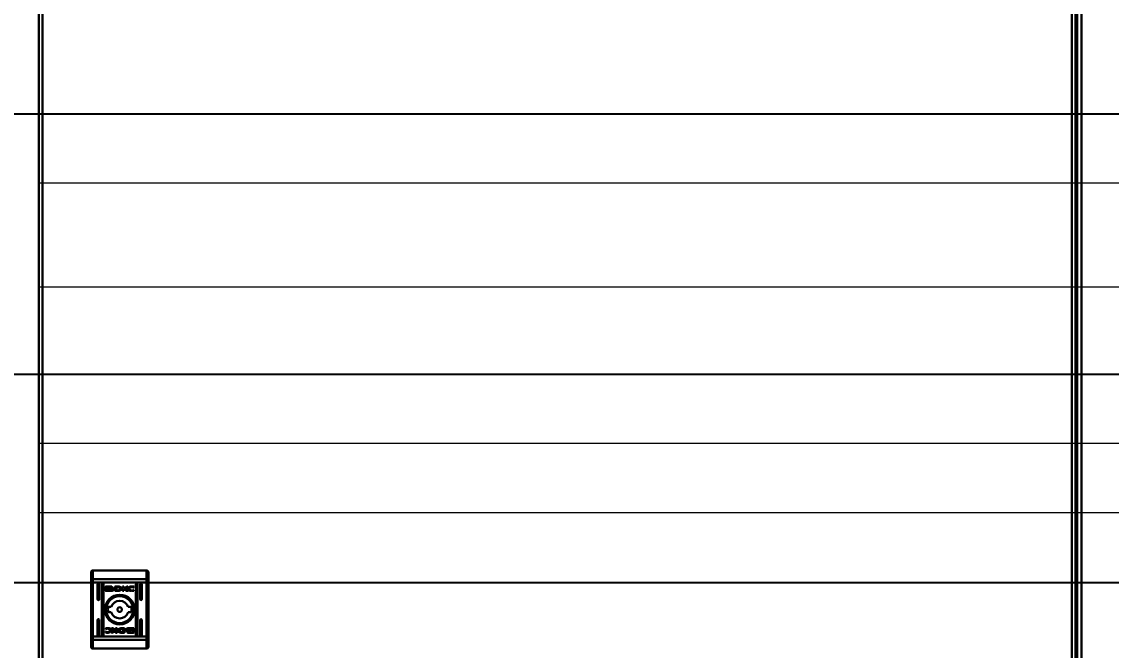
# Model space of a CAD drawing. Header units: millimetres. Extents: x 0 to 53000, y -591 to 24400.
# Drawn here: x 362 to 989, y 2526 to 2888 of the extents above; entities that cross this region are included whole.
import ezdxf

# ---------------------------------------------------------------- set-up
doc = ezdxf.new("R2010")
doc.units = ezdxf.units.MM
doc.layers.add('Основная', color=7, linetype='Continuous', lineweight=30)
doc.layers.add('Привязки', color=2, linetype='Continuous', lineweight=0, plot=False, transparency=0.8)
doc.layers.add('размеры', color=3, linetype='Continuous')
doc.styles.get("Standard").update_dxf_attribs({"font": 'arial.ttf'})
doc.dimstyles.new('ISO2', dxfattribs={"dimtxt": 20, "dimasz": 20, "dimexe": 10, "dimexo": 5, "dimgap": 5, "dimtad": 1, "dimdec": 4, "dimdsep": 46, "dimlunit": 6, "dimtxsty": 'Standard', "dimcen": 20, "dimadec": 0, "dimazin": 0, "dimtfac": 1, "dimtdec": 4, "dimtmove": 0, "dimatfit": 3, "dimfxl": 1, "dimtolj": 1, "dimtzin": 0, "dimarcsym": 0})

# ---------------------------------------------------------------- blocks, each defined once
blk = doc.blocks.new('*D141')
at = {"layer": 'Defpoints', "color": 0, "transparency": 16777216}
for p in [(1617.37, 3015), (0, 2835), (1700, 2835)]:
    blk.add_point(p, dxfattribs=at)
at = {"layer": 'размеры', "color": 0, "lineweight": -2, "transparency": 16777216}
for p, q in [((1622.37, 3015), (1710, 3015)), ((1700, 2995), (1700, 2855)), ((5, 2835), (1710, 2835))]:
    blk.add_line(p, q, dxfattribs=at)
at = {"layer": 'размеры', "color": 0, "transparency": 16777216}
for points in [[(1696.67, 2995), (1703.33, 2995), (1700, 3015)], [(1696.67, 2855), (1703.33, 2855), (1700, 2835)]]:
    blk.add_solid(points, dxfattribs=at)
at = {"layer": 'размеры', "color": 0, "transparency": 16777216, "insert": (1684.79, 2925), "char_height": 20, "attachment_point": 5, "rotation": 90}
blk.add_mtext('\\A1;180', dxfattribs=at)
blk = doc.blocks.new('*D142')
at = {"layer": 'Defpoints', "color": 0, "transparency": 16777216}
for p in [(1617.37, 2835), (0, 2685), (1700, 2685)]:
    blk.add_point(p, dxfattribs=at)
at = {"layer": 'размеры', "color": 0, "lineweight": -2, "transparency": 16777216}
for p, q in [((1622.37, 2835), (1710, 2835)), ((1700, 2815), (1700, 2705)), ((5, 2685), (1710, 2685))]:
    blk.add_line(p, q, dxfattribs=at)
at = {"layer": 'размеры', "color": 0, "transparency": 16777216}
for points in [[(1696.67, 2815), (1703.33, 2815), (1700, 2835)], [(1696.67, 2705), (1703.33, 2705), (1700, 2685)]]:
    blk.add_solid(points, dxfattribs=at)
at = {"layer": 'размеры', "color": 0, "transparency": 16777216, "insert": (1684.79, 2760), "char_height": 20, "attachment_point": 5, "rotation": 90}
blk.add_mtext('\\A1;150', dxfattribs=at)
blk = doc.blocks.new('*D143')
at = {"layer": 'Defpoints', "color": 0, "transparency": 16777216}
for p in [(1617.37, 2685), (0, 2565), (1700, 2565)]:
    blk.add_point(p, dxfattribs=at)
at = {"layer": 'размеры', "color": 0, "lineweight": -2, "transparency": 16777216}
for p, q in [((1622.37, 2685), (1710, 2685)), ((1700, 2665), (1700, 2585)), ((5, 2565), (1710, 2565))]:
    blk.add_line(p, q, dxfattribs=at)
at = {"layer": 'размеры', "color": 0, "transparency": 16777216}
for points in [[(1696.67, 2665), (1703.33, 2665), (1700, 2685)], [(1696.67, 2585), (1703.33, 2585), (1700, 2565)]]:
    blk.add_solid(points, dxfattribs=at)
at = {"layer": 'размеры', "color": 0, "transparency": 16777216, "insert": (1684.79, 2625), "char_height": 20, "attachment_point": 5, "rotation": 90}
blk.add_mtext('\\A1;120', dxfattribs=at)

msp = doc.modelspace()

# ---------------------------------------------------------------- linework, layer by layer
at = {"layer": 'Основная', "linetype": 'Continuous'}
for p, q in [((371.49998, 3245.59999), (371.49998, 2452.80001)), ((373.6, 2452.80001), (373.6, 3245.59999)), ((966.4, 3245.59999), (966.4, 2452.80001)), ((968.49999, 2452.80001), (968.49999, 3245.59999)), ((969.4727, 3246.96359), (969.4727, 2453.0364)), ((971.87272, 2452.69999), (971.87272, 3247.3)), ((401.49998, 2566.38348), (401.49998, 2564.82741)), ((402.5, 2571.81445), (402.5, 2566.77249)), ((402.5, 2571.81445), (433.49999, 2571.81445)), ((402.5, 2566.77249), (402.5, 2564.82741)), ((402.5, 2566.77249), (433.49999, 2566.77249)), ((433.49999, 2571.81445), (433.49999, 2566.77249)), ((433.49999, 2564.82741), (433.49999, 2566.77249)), ((434.49999, 2564.82741), (434.49999, 2566.38348)), ((401.49998, 2564.82741), (402.5, 2564.82741)), ((401.49998, 2533.80147), (401.49998, 2564.82741)), ((433.49999, 2564.82741), (402.5, 2564.82741)), ((402.5, 2533.80147), (402.5, 2564.82741)), ((405.24989, 2555.31445), (405.24989, 2563.81443)), ((406.24988, 2563.81443), (406.24988, 2555.31445)), ((407.74989, 2534.81445), (407.74989, 2563.81443)), ((408.74991, 2563.81443), (408.74991, 2534.81445)), ((409.80917, 2560.32512), (409.80917, 2562.36136)), ((410.07536, 2562.63152), (413.28913, 2562.63152)), ((413.28913, 2560.05526), (410.07536, 2560.05526)), ((413.23197, 2562.42746), (410.67451, 2562.42746)), ((410.67451, 2562.42746), (410.67451, 2560.25961)), ((410.67451, 2560.25961), (412.18167, 2560.25475)), ((411.73932, 2561.11902), (411.73932, 2561.39472)), ((411.73932, 2560.67169), (411.73932, 2560.95761)), ((413.23197, 2562.18955), (413.23197, 2562.42746)), ((413.55523, 2562.18955), (413.23197, 2562.18955)), ((413.55523, 2562.36136), (413.55523, 2562.18955)), ((414.46796, 2561.33235), (414.46796, 2561.05664)), ((414.46796, 2560.89526), (414.46796, 2560.60985)), ((415.16778, 2562.63152), (416.90117, 2562.64099)), ((415.16778, 2560.05526), (415.16778, 2562.63152)), ((416.81269, 2560.0647), (415.16778, 2560.05526)), ((416.77376, 2562.28372), (416.13653, 2562.27428)), ((416.13653, 2562.27428), (416.13653, 2560.37468)), ((416.13653, 2560.37468), (416.71851, 2560.38406)), ((416.82932, 2560.0647), (416.81269, 2560.0647)), ((419.52365, 2562.63152), (420.43516, 2562.63152)), ((419.52365, 2560.05526), (419.52365, 2562.63152)), ((420.44487, 2560.05526), (419.52365, 2560.05526)), ((420.43516, 2562.63152), (420.43516, 2561.42166)), ((420.43516, 2561.42166), (422.06952, 2562.63152)), ((420.44487, 2561.13744), (420.44487, 2560.05526)), ((421.67851, 2560.05526), (420.44487, 2561.13744)), ((422.76278, 2562.63152), (421.20889, 2561.48961)), ((421.20889, 2561.48961), (422.79917, 2560.05526)), ((422.79917, 2560.05526), (421.67851, 2560.05526)), ((422.06952, 2562.63152), (422.76278, 2562.63152)), ((426.1105, 2562.00439), (425.99085, 2562.00439)), ((426.21586, 2560.5309), (426.10128, 2560.20132)), ((426.26452, 2562.44874), (426.1105, 2562.00439)), ((426.12049, 2560.5309), (426.21586, 2560.5309)), ((427.24989, 2534.81445), (427.24989, 2563.81443)), ((428.24989, 2563.81443), (428.24989, 2534.81445)), ((429.74989, 2555.31445), (429.74989, 2563.81443)), ((430.74989, 2563.81443), (430.74989, 2555.31445)), ((433.49999, 2564.82741), (434.49999, 2564.82741)), ((433.49999, 2564.82741), (433.49999, 2533.80147)), ((434.49999, 2533.80147), (434.49999, 2564.82741)), ((411.41876, 2550.81445), (413.12557, 2550.81445)), ((413.12557, 2547.81443), (411.41876, 2547.81443)), ((422.87442, 2550.81445), (424.58121, 2550.81445)), ((424.58121, 2547.81443), (422.87442, 2547.81443)), ((405.24989, 2534.81445), (405.24989, 2543.31443)), ((406.24988, 2543.31443), (406.24988, 2534.81445)), ((429.74989, 2534.81445), (429.74989, 2543.31443)), ((430.74989, 2543.31443), (430.74989, 2534.81445)), ((409.73547, 2536.18014), (409.88949, 2536.62446)), ((409.78414, 2538.09795), (409.8987, 2538.42756)), ((409.8795, 2538.09795), (409.78414, 2538.09795)), ((409.88949, 2536.62446), (410.00914, 2536.62446)), ((413.20082, 2538.57362), (414.32148, 2538.57362)), ((414.79111, 2537.13927), (413.20082, 2538.57362)), ((413.23721, 2535.99736), (414.79111, 2537.13927)), ((413.93047, 2535.99736), (413.23721, 2535.99736)), ((415.56483, 2537.20722), (413.93047, 2535.99736)), ((414.32148, 2538.57362), (415.55512, 2537.49144)), ((415.55512, 2538.57362), (416.47634, 2538.57362)), ((415.55512, 2537.49144), (415.55512, 2538.57362)), ((415.56483, 2535.99736), (415.56483, 2537.20722)), ((416.47634, 2535.99736), (415.56483, 2535.99736)), ((416.47634, 2538.57362), (416.47634, 2535.99736)), ((420.83221, 2535.99736), (419.09882, 2535.98788)), ((419.17068, 2538.56415), (419.18731, 2538.56415)), ((419.18731, 2538.56415), (420.83221, 2538.57362)), ((419.22623, 2536.34515), (419.86346, 2536.35457)), ((419.86346, 2538.2542), (419.28148, 2538.24478)), ((419.86346, 2536.35457), (419.86346, 2538.2542)), ((420.83221, 2538.57362), (420.83221, 2535.99736)), ((421.53203, 2537.73361), (421.53203, 2538.01903)), ((421.53203, 2537.29653), (421.53203, 2537.57223)), ((422.44476, 2536.43933), (422.76801, 2536.43933)), ((422.44476, 2536.26749), (422.44476, 2536.43933)), ((422.71085, 2538.57362), (425.92461, 2538.57362)), ((425.92461, 2535.99736), (422.71085, 2535.99736)), ((422.76801, 2536.43933), (422.76801, 2536.20142)), ((422.76801, 2536.20142), (425.32548, 2536.20142)), ((425.32548, 2538.36927), (423.81832, 2538.37413)), ((424.26066, 2537.95719), (424.26066, 2537.67127)), ((424.26066, 2537.50986), (424.26066, 2537.23413)), ((425.32548, 2536.20142), (425.32548, 2538.36927)), ((426.19082, 2538.30376), (426.19082, 2536.26749)), ((401.49998, 2533.80147), (401.49998, 2532.2454)), ((402.5, 2533.80147), (401.49998, 2533.80147)), ((402.5, 2533.80147), (402.5, 2531.85639)), ((433.49999, 2533.80147), (402.5, 2533.80147)), ((433.49999, 2531.85639), (402.5, 2531.85639)), ((402.5, 2531.85639), (402.5, 2526.81443)), ((433.49999, 2531.85639), (433.49999, 2533.80147)), ((434.49999, 2533.80147), (433.49999, 2533.80147)), ((433.49999, 2526.81443), (433.49999, 2531.85639)), ((434.49999, 2532.2454), (434.49999, 2533.80147)), ((433.49999, 2526.81443), (402.5, 2526.81443))]:
    msp.add_line(p, q, dxfattribs=at)
at = {"layer": 'Основная'}
msp.add_line((968.49999, 2452.80001), (968.49999, 3247.70001), dxfattribs=at)
at = {"layer": 'Основная', "linetype": 'Continuous', "flags": 128}
for points in [[(402.5, 2566.77249), (402.30492, 2566.76501), (402.11731, 2566.7429), (401.94443, 2566.70693), (401.79288, 2566.65856), (401.66852, 2566.59961), (401.5761, 2566.53234), (401.51921, 2566.45939), (401.49998, 2566.38348)], [(434.49999, 2566.38348), (434.48078, 2566.45939), (434.42388, 2566.53234), (434.33146, 2566.59961), (434.20709, 2566.65856), (434.05556, 2566.70693), (433.88268, 2566.7429), (433.69508, 2566.76501), (433.49999, 2566.77249)], [(401.49998, 2532.2454), (401.51921, 2532.16949), (401.5761, 2532.09653), (401.66852, 2532.02927), (401.79288, 2531.97032), (401.94443, 2531.92195), (402.11731, 2531.88598), (402.30492, 2531.86384), (402.5, 2531.85639)], [(433.49999, 2531.85639), (433.69508, 2531.86384), (433.88268, 2531.88598), (434.05556, 2531.92195), (434.20709, 2531.97032), (434.33146, 2532.02927), (434.42388, 2532.09653), (434.48078, 2532.16949), (434.49999, 2532.2454)]]:
    msp.add_lwpolyline(points, dxfattribs=at)
at = {"layer": 'Основная', "linetype": 'Continuous'}
for radius in [8.55, 8.05, 7.75, 1.3]:
    msp.add_circle((417.99999, 2549.31444), radius, dxfattribs=at)
for centre, radius, start, end in [((405.74989, 2563.81444), 0.5, 360, 180), ((408.24989, 2563.81444), 0.5, 360, 180), ((427.74989, 2563.81444), 0.5, 0, 180), ((430.24989, 2563.81444), 0.5, 0, 180), ((405.74989, 2555.31444), 0.5, 180, 360), ((417.99999, 2549.31444), 5.1, 17.10463518, 162.89536482), ((430.24989, 2555.31444), 0.5, 180, 0), ((417.99999, 2549.31444), 6.75, 167.16041159, 192.83958841), ((417.99999, 2549.31444), 5.1, 197.10463518, 342.89536482), ((417.99999, 2549.31444), 6.75, 347.16041159, 12.83958841), ((405.74989, 2543.31444), 0.5, 0, 180), ((430.24989, 2543.31444), 0.5, 0, 180), ((405.74989, 2534.81444), 0.5, 180, 0), ((408.24989, 2534.81444), 0.5, 180, 360), ((427.74989, 2534.81444), 0.5, 180, 0), ((430.24989, 2534.81444), 0.5, 180, 0)]:
    msp.add_arc(centre, radius, start, end, dxfattribs=at)
for points, knots in [([(402.5, 2571.81445), (402.3711, 2571.80041), (402.17492, 2571.77903), (401.94188, 2571.65169), (401.74931, 2571.49464), (401.60443, 2571.28539), (401.51516, 2571.03951), (401.50524, 2570.89237), (401.49998, 2570.81443)], [0, 0, 0, 0, 0.2427470631, 0.3694667384, 0.4995772627, 0.7157134518, 0.8494279657, 1, 1, 1, 1]), ([(401.49998, 2566.38348), (401.49998, 2567.33333), (401.49998, 2569.23303), (401.49998, 2570.2873), (401.49998, 2570.81443)], [0, 0, 0, 0, 0.499999311, 1, 1, 1, 1]), ([(433.49999, 2571.81445), (433.62887, 2571.80041), (433.82503, 2571.77905), (434.05807, 2571.65173), (434.25062, 2571.49467), (434.39555, 2571.28544), (434.48479, 2571.03954), (434.49473, 2570.89238), (434.49999, 2570.81443)], [0, 0, 0, 0, 0.242707708, 0.369436324, 0.499547508, 0.715673353, 0.849407779, 1, 1, 1, 1]), ([(434.49999, 2566.38348), (434.49999, 2567.33333), (434.49999, 2569.23303), (434.49999, 2570.2873), (434.49999, 2570.81443)], [0, 0, 0, 0, 0.499999311, 1, 1, 1, 1]), ([(409.80917, 2562.36136), (409.81289, 2562.39551), (409.81993, 2562.46021), (409.87207, 2562.54275), (409.94314, 2562.60154), (410.01579, 2562.6285), (410.06071, 2562.63077), (410.07536, 2562.63152)], [0, 0, 0, 0, 0.242983344, 0.460424701, 0.678523832, 0.895146014, 1, 1, 1, 1]), ([(410.07536, 2560.05526), (410.04116, 2560.05915), (409.97754, 2560.0664), (409.89727, 2560.11876), (409.84006, 2560.18893), (409.81247, 2560.26242), (409.81002, 2560.309), (409.80917, 2560.32512)], [0, 0, 0, 0, 0.243395378, 0.452673324, 0.666528319, 0.88463587, 1, 1, 1, 1]), ([(411.73932, 2561.39472), (411.76576, 2561.3428), (411.83362, 2561.20952), (412.07897, 2561.0128), (412.51542, 2560.82397), (412.89603, 2560.79786), (413.11779, 2560.78264)], [0, 0, 0, 0, 0.109719622, 0.2816457947, 0.5814339209, 1, 1, 1, 1]), ([(413.11779, 2560.50694), (412.98406, 2560.51301), (412.61785, 2560.52962), (412.1793, 2560.67301), (411.85505, 2560.90891), (411.77686, 2561.05086), (411.73932, 2561.11902)], [0, 0, 0, 0, 0.254049235, 0.695700179, 0.853867643, 1, 1, 1, 1]), ([(411.73932, 2560.95761), (411.76566, 2560.90574), (411.83325, 2560.77264), (412.078, 2560.57611), (412.5144, 2560.38678), (412.89537, 2560.36057), (413.11779, 2560.34526)], [0, 0, 0, 0, 0.1095301169, 0.2810800866, 0.5802787647, 1, 1, 1, 1]), ([(412.18167, 2560.25475), (412.12252, 2560.28634), (412.01908, 2560.34157), (411.86739, 2560.46469), (411.77737, 2560.57738), (411.74372, 2560.66078), (411.73932, 2560.67169)], [0, 0, 0, 0, 0.323269626, 0.565340799, 0.943131886, 1, 1, 1, 1]), ([(411.93166, 2561.4765), (411.96393, 2561.53435), (412.04499, 2561.67965), (412.30835, 2561.87594), (412.68171, 2562.02057), (412.97741, 2562.0384), (413.11779, 2562.04686)], [0, 0, 0, 0, 0.142892063, 0.358926877, 0.6956561, 1, 1, 1, 1]), ([(411.98712, 2561.36826), (411.98155, 2561.37692), (411.97039, 2561.39425), (411.95079, 2561.42988), (411.93927, 2561.45797), (411.93166, 2561.4765)], [0, 0, 0, 0, 0.253511014, 0.507330446, 1, 1, 1, 1]), ([(413.11779, 2561.83788), (412.98358, 2561.82998), (412.67761, 2561.81197), (412.2934, 2561.66395), (412.06632, 2561.47859), (411.99868, 2561.38436), (411.98712, 2561.36826)], [0, 0, 0, 0, 0.318040783, 0.72505402, 0.953012246, 1, 1, 1, 1]), ([(412.03445, 2561.30707), (412.10686, 2561.37409), (412.29259, 2561.54599), (412.6773, 2561.68511), (412.97415, 2561.70481), (413.11779, 2561.71435)], [0, 0, 0, 0, 0.248010803, 0.636131273, 1, 1, 1, 1]), ([(412.14651, 2561.2061), (412.13596, 2561.21404), (412.11488, 2561.22992), (412.07654, 2561.26267), (412.05095, 2561.28966), (412.03445, 2561.30707)], [0, 0, 0, 0, 0.262060633, 0.524075232, 1, 1, 1, 1]), ([(413.11779, 2561.50514), (412.98367, 2561.49711), (412.7646, 2561.484), (412.43019, 2561.38854), (412.25242, 2561.27422), (412.14651, 2561.2061)], [0, 0, 0, 0, 0.389546597, 0.636284488, 1, 1, 1, 1]), ([(412.24551, 2561.14352), (412.36669, 2561.20459), (412.56298, 2561.30352), (412.86373, 2561.36203), (413.03256, 2561.36874), (413.11779, 2561.37213)], [0, 0, 0, 0, 0.444097598, 0.719344078, 1, 1, 1, 1]), ([(412.47487, 2561.0486), (412.44318, 2561.05904), (412.38802, 2561.07722), (412.3115, 2561.10931), (412.26754, 2561.1321), (412.24551, 2561.14352)], [0, 0, 0, 0, 0.402560198, 0.700676114, 1, 1, 1, 1]), ([(413.11779, 2561.16292), (413.05105, 2561.16086), (412.91754, 2561.15675), (412.70042, 2561.12326), (412.5559, 2561.07542), (412.47487, 2561.0486)], [0, 0, 0, 0, 0.305180786, 0.610401403, 1, 1, 1, 1]), ([(413.11779, 2562.04686), (413.25212, 2562.03905), (413.55853, 2562.02124), (413.93067, 2561.87567), (414.20072, 2561.66737), (414.27687, 2561.52237), (414.31296, 2561.45367)], [0, 0, 0, 0, 0.2865415194, 0.6536485604, 0.8358999901, 1, 1, 1, 1]), ([(414.25434, 2561.35979), (414.19961, 2561.42513), (414.06119, 2561.59041), (413.66892, 2561.78775), (413.32845, 2561.81872), (413.11779, 2561.83788)], [0, 0, 0, 0, 0.1995460467, 0.5047517012, 1, 1, 1, 1]), ([(413.11779, 2561.71435), (413.25144, 2561.70598), (413.55631, 2561.6869), (413.94614, 2561.54831), (414.13806, 2561.36609), (414.2048, 2561.30272)], [0, 0, 0, 0, 0.337361803, 0.76956186, 1, 1, 1, 1]), ([(414.08929, 2561.2061), (413.98494, 2561.27331), (413.80215, 2561.39104), (413.46673, 2561.48494), (413.24588, 2561.49773), (413.11779, 2561.50514)], [0, 0, 0, 0, 0.358486272, 0.627918976, 1, 1, 1, 1]), ([(413.11779, 2561.37213), (413.25201, 2561.36423), (413.46969, 2561.35142), (413.76352, 2561.26657), (413.91255, 2561.18588), (413.98811, 2561.14498)], [0, 0, 0, 0, 0.442208371, 0.717210245, 1, 1, 1, 1]), ([(413.11779, 2560.78264), (413.25148, 2560.78875), (413.61765, 2560.80547), (414.06383, 2560.95001), (414.36616, 2561.17627), (414.44168, 2561.29205), (414.46796, 2561.33235)], [0, 0, 0, 0, 0.2653927254, 0.7269637171, 0.9049876353, 1, 1, 1, 1]), ([(413.75643, 2561.05056), (413.69308, 2561.07194), (413.56642, 2561.11469), (413.35188, 2561.15417), (413.20144, 2561.15979), (413.11779, 2561.16292)], [0, 0, 0, 0, 0.307557839, 0.61496426, 1, 1, 1, 1]), ([(414.46796, 2561.05664), (414.4297, 2561.00178), (414.32661, 2560.85394), (413.99627, 2560.65255), (413.5711, 2560.52631), (413.2453, 2560.51239), (413.11779, 2560.50694)], [0, 0, 0, 0, 0.131664618, 0.354825666, 0.747509231, 1, 1, 1, 1]), ([(413.11779, 2560.34526), (413.25148, 2560.35138), (413.61757, 2560.36812), (414.06367, 2560.51267), (414.36607, 2560.73895), (414.44163, 2560.85487), (414.46796, 2560.89526)], [0, 0, 0, 0, 0.265364596, 0.726722121, 0.904769111, 1, 1, 1, 1]), ([(413.28913, 2562.63152), (413.32335, 2562.62761), (413.38691, 2562.62034), (413.46709, 2562.56796), (413.52423, 2562.49779), (413.55192, 2562.42424), (413.55438, 2562.37755), (413.55523, 2562.36136)], [0, 0, 0, 0, 0.243412423, 0.452123588, 0.665862995, 0.884171768, 1, 1, 1, 1]), ([(414.46796, 2560.60985), (414.43738, 2560.56737), (414.33844, 2560.42993), (413.99405, 2560.21928), (413.61848, 2560.07232), (413.34018, 2560.0579), (413.28913, 2560.05526)], [0, 0, 0, 0, 0.11653005, 0.377026269, 0.88571794, 1, 1, 1, 1]), ([(413.98811, 2561.14498), (413.95822, 2561.13012), (413.9059, 2561.10411), (413.82805, 2561.07366), (413.78032, 2561.05827), (413.75643, 2561.05056)], [0, 0, 0, 0, 0.399523811, 0.69937527, 1, 1, 1, 1]), ([(414.2048, 2561.30272), (414.19552, 2561.29347), (414.17695, 2561.27498), (414.13896, 2561.24197), (414.10881, 2561.2202), (414.08929, 2561.2061)], [0, 0, 0, 0, 0.260628317, 0.521298286, 1, 1, 1, 1]), ([(414.31296, 2561.45367), (414.30865, 2561.44528), (414.30003, 2561.4285), (414.28122, 2561.39666), (414.265, 2561.37441), (414.25434, 2561.35979)], [0, 0, 0, 0, 0.255235474, 0.51058155, 1, 1, 1, 1]), ([(416.71851, 2560.38406), (416.85166, 2560.38752), (417.13117, 2560.39478), (417.48899, 2560.4559), (417.7541, 2560.6092), (417.91055, 2560.80929), (417.98965, 2561.06658), (417.99656, 2561.25335), (417.99998, 2561.34593)], [0, 0, 0, 0, 0.214950742, 0.45124755, 0.57492362, 0.69936723, 0.850978469, 1, 1, 1, 1]), ([(417.17252, 2562.24903), (417.10643, 2562.25708), (417.00715, 2562.26917), (416.87406, 2562.27965), (416.8072, 2562.28237), (416.77376, 2562.28372)], [0, 0, 0, 0, 0.4987377128, 0.7492673352, 1, 1, 1, 1]), ([(417.23898, 2560.07683), (417.17074, 2560.07393), (417.06837, 2560.06958), (416.9318, 2560.06557), (416.86348, 2560.06499), (416.82932, 2560.0647)], [0, 0, 0, 0, 0.49992194, 0.749926097, 1, 1, 1, 1]), ([(416.90117, 2562.64099), (417.0347, 2562.63912), (417.3018, 2562.63536), (417.67861, 2562.58968), (418.03563, 2562.52014), (418.2431, 2562.42345), (418.34813, 2562.3745)], [0, 0, 0, 0, 0.269582029, 0.539252094, 0.766756299, 1, 1, 1, 1]), ([(417.99998, 2561.34593), (417.99574, 2561.48148), (417.98942, 2561.68311), (417.88079, 2561.93168), (417.71609, 2562.08879), (417.46852, 2562.18815), (417.27615, 2562.22772), (417.17252, 2562.24903)], [0, 0, 0, 0, 0.290475307, 0.432087105, 0.574705996, 0.770892858, 1, 1, 1, 1]), ([(417.90265, 2560.14889), (417.83703, 2560.13631), (417.70587, 2560.11116), (417.48387, 2560.09016), (417.32813, 2560.08169), (417.23898, 2560.07683)], [0, 0, 0, 0, 0.299770516, 0.599165191, 1, 1, 1, 1]), ([(418.34813, 2562.3745), (418.45937, 2562.29866), (418.6825, 2562.14652), (418.91976, 2561.83782), (419.03601, 2561.49156), (419.02438, 2561.15188), (418.90039, 2560.82855), (418.66973, 2560.53393), (418.33097, 2560.28291), (418.04905, 2560.1947), (417.90265, 2560.14889)], [0, 0, 0, 0, 0.132057139, 0.264901592, 0.375077646, 0.485477314, 0.592474521, 0.710768125, 0.849800191, 1, 1, 1, 1]), ([(422.6338, 2561.37651), (422.6395, 2561.44404), (422.65212, 2561.59329), (422.77754, 2561.84989), (423.07779, 2562.16696), (423.72463, 2562.51262), (424.40954, 2562.65305), (424.87707, 2562.66283), (424.97161, 2562.66481)], [0, 0, 0, 0, 0.069720768, 0.1540879, 0.289471869, 0.515621018, 0.902057672, 1, 1, 1, 1]), ([(424.96215, 2560.02223), (424.82888, 2560.02456), (424.36098, 2560.03273), (423.73051, 2560.12726), (423.15311, 2560.39533), (422.82872, 2560.68995), (422.65652, 2561.03601), (422.64059, 2561.27471), (422.6338, 2561.37651)], [0, 0, 0, 0, 0.133263895, 0.467896413, 0.626952801, 0.762325959, 0.898627779, 1, 1, 1, 1]), ([(424.9953, 2562.32765), (424.8609, 2562.31876), (424.55495, 2562.29851), (424.15002, 2562.12653), (423.85278, 2561.86555), (423.68859, 2561.59255), (423.66915, 2561.40443), (423.65992, 2561.31512)], [0, 0, 0, 0, 0.218306079, 0.496941861, 0.695438325, 0.855396444, 1, 1, 1, 1]), ([(423.65992, 2561.31512), (423.66872, 2561.22766), (423.68637, 2561.05232), (423.83593, 2560.7872), (424.10845, 2560.5318), (424.51746, 2560.33944), (424.83621, 2560.31484), (424.9953, 2560.30256)], [0, 0, 0, 0, 0.141609826, 0.283887417, 0.48310743, 0.742024625, 1, 1, 1, 1]), ([(426.10128, 2560.20132), (425.97299, 2560.16366), (425.72421, 2560.09062), (425.34119, 2560.03344), (425.08893, 2560.02598), (424.96215, 2560.02223)], [0, 0, 0, 0, 0.3462155215, 0.6714086028, 1, 1, 1, 1]), ([(424.97161, 2562.66481), (425.10508, 2562.66101), (425.37203, 2562.65342), (425.80825, 2562.59138), (426.1002, 2562.50011), (426.26452, 2562.44874)], [0, 0, 0, 0, 0.30414075, 0.608325573, 1, 1, 1, 1]), ([(425.99085, 2562.00439), (425.87694, 2562.07748), (425.6835, 2562.2016), (425.34067, 2562.30555), (425.12094, 2562.31961), (424.9953, 2562.32765)], [0, 0, 0, 0, 0.380132986, 0.645566982, 1, 1, 1, 1]), ([(424.9953, 2560.30256), (425.12908, 2560.30709), (425.38741, 2560.31585), (425.76791, 2560.39116), (426.00216, 2560.484), (426.12049, 2560.5309)], [0, 0, 0, 0, 0.34706471, 0.670171928, 1, 1, 1, 1]), ([(411.02838, 2535.96407), (410.89491, 2535.96787), (410.62796, 2535.97546), (410.19175, 2536.03749), (409.8998, 2536.12877), (409.73547, 2536.18014)], [0, 0, 0, 0, 0.30414075, 0.608325573, 1, 1, 1, 1]), ([(411.00469, 2538.32632), (410.87091, 2538.32179), (410.61258, 2538.31303), (410.23208, 2538.23772), (409.99783, 2538.14486), (409.8795, 2538.09795)], [0, 0, 0, 0, 0.34706167, 0.670166057, 1, 1, 1, 1]), ([(409.8987, 2538.42756), (410.02699, 2538.46522), (410.27577, 2538.53826), (410.65879, 2538.59544), (410.91104, 2538.6029), (411.03783, 2538.60664)], [0, 0, 0, 0, 0.346228057, 0.671408506, 1, 1, 1, 1]), ([(410.00914, 2536.62446), (410.12305, 2536.55138), (410.31649, 2536.42727), (410.65932, 2536.32333), (410.87905, 2536.30927), (411.00469, 2536.30123)], [0, 0, 0, 0, 0.380111757, 0.645562503, 1, 1, 1, 1]), ([(412.34007, 2537.31376), (412.33127, 2537.40122), (412.31361, 2537.57656), (412.16405, 2537.84167), (411.89154, 2538.09708), (411.48252, 2538.28943), (411.16377, 2538.31404), (411.00469, 2538.32632)], [0, 0, 0, 0, 0.141611912, 0.283890236, 0.483105458, 0.742031298, 1, 1, 1, 1]), ([(411.00469, 2536.30123), (411.13909, 2536.31012), (411.44504, 2536.33036), (411.84996, 2536.50236), (412.14723, 2536.7633), (412.3114, 2537.03633), (412.33084, 2537.22445), (412.34007, 2537.31376)], [0, 0, 0, 0, 0.218305366, 0.496940237, 0.695425236, 0.855396917, 1, 1, 1, 1]), ([(413.3662, 2537.25237), (413.36048, 2537.18483), (413.34786, 2537.03559), (413.22244, 2536.77899), (412.92219, 2536.46191), (412.27537, 2536.11621), (411.59045, 2535.97583), (411.12291, 2535.96605), (411.02838, 2535.96407)], [0, 0, 0, 0, 0.069721481, 0.154088605, 0.289469112, 0.51562337, 0.902062821, 1, 1, 1, 1]), ([(411.03783, 2538.60664), (411.1711, 2538.6043), (411.639, 2538.59609), (412.26948, 2538.50163), (412.84688, 2538.23355), (413.17127, 2537.93893), (413.34345, 2537.59286), (413.35939, 2537.35417), (413.3662, 2537.25237)], [0, 0, 0, 0, 0.13326395, 0.467898936, 0.626955032, 0.762327941, 0.898627354, 1, 1, 1, 1]), ([(417.65186, 2536.25438), (417.54062, 2536.33022), (417.31749, 2536.48236), (417.08023, 2536.79106), (416.96398, 2537.13732), (416.97561, 2537.477), (417.0996, 2537.80033), (417.33027, 2538.09495), (417.66901, 2538.34596), (417.95092, 2538.43418), (418.09732, 2538.47998)], [0, 0, 0, 0, 0.132058348, 0.264904016, 0.375081079, 0.485481757, 0.592479943, 0.710774631, 0.849807968, 1, 1, 1, 1]), ([(419.09882, 2535.98788), (418.96529, 2535.98976), (418.69819, 2535.99352), (418.32138, 2536.0392), (417.96436, 2536.10874), (417.75689, 2536.20543), (417.65186, 2536.25438)], [0, 0, 0, 0, 0.269582029, 0.539252094, 0.766756299, 1, 1, 1, 1]), ([(419.28148, 2538.24478), (419.14833, 2538.24134), (418.86882, 2538.23411), (418.511, 2538.17296), (418.24587, 2538.0197), (418.08944, 2537.81958), (418.01035, 2537.5623), (418.00342, 2537.37553), (417.99998, 2537.28294)], [0, 0, 0, 0, 0.214949055, 0.45124487, 0.574934088, 0.699367205, 0.850977807, 1, 1, 1, 1]), ([(417.99998, 2537.28294), (418.00424, 2537.14739), (418.01058, 2536.94577), (418.11917, 2536.69718), (418.2839, 2536.5401), (418.53147, 2536.44073), (418.72384, 2536.40114), (418.82747, 2536.37981)], [0, 0, 0, 0, 0.29049461, 0.43207562, 0.574707639, 0.77089143, 1, 1, 1, 1]), ([(418.09732, 2538.47998), (418.16294, 2538.49257), (418.2941, 2538.51772), (418.51612, 2538.53867), (418.67185, 2538.54718), (418.76101, 2538.55205)], [0, 0, 0, 0, 0.299801789, 0.599134832, 1, 1, 1, 1]), ([(418.76101, 2538.55205), (418.82925, 2538.55494), (418.93162, 2538.55929), (419.06819, 2538.56332), (419.13651, 2538.56387), (419.17068, 2538.56415)], [0, 0, 0, 0, 0.499922368, 0.749926739, 1, 1, 1, 1]), ([(418.82747, 2536.37981), (418.89355, 2536.37178), (418.99283, 2536.35971), (419.12593, 2536.34923), (419.19279, 2536.34651), (419.22623, 2536.34515)], [0, 0, 0, 0, 0.498659468, 0.749265317, 1, 1, 1, 1]), ([(421.53203, 2538.01903), (421.5626, 2538.06151), (421.66152, 2538.19897), (422.00593, 2538.40959), (422.3815, 2538.55649), (422.6598, 2538.57097), (422.71085, 2538.57362)], [0, 0, 0, 0, 0.116517518, 0.377025455, 0.885715183, 1, 1, 1, 1]), ([(422.8822, 2538.28359), (422.74852, 2538.27748), (422.38242, 2538.26077), (421.93632, 2538.1162), (421.63392, 2537.88993), (421.55836, 2537.77401), (421.53203, 2537.73361)], [0, 0, 0, 0, 0.265363456, 0.726721697, 0.904768963, 1, 1, 1, 1]), ([(421.53203, 2537.57223), (421.57028, 2537.6271), (421.67334, 2537.77496), (422.00375, 2537.97626), (422.42889, 2538.10258), (422.75469, 2538.11649), (422.8822, 2538.12194)], [0, 0, 0, 0, 0.131652707, 0.354819136, 0.747508917, 1, 1, 1, 1]), ([(422.8822, 2537.84624), (422.74852, 2537.84012), (422.38234, 2537.82336), (421.93615, 2537.67884), (421.63384, 2537.45258), (421.55831, 2537.33681), (421.53203, 2537.29653)], [0, 0, 0, 0, 0.265398127, 0.726975815, 0.905002316, 1, 1, 1, 1]), ([(421.68703, 2537.17521), (421.69134, 2537.1836), (421.69996, 2537.20038), (421.71878, 2537.23222), (421.735, 2537.25446), (421.74566, 2537.26909)], [0, 0, 0, 0, 0.255235474, 0.51058155, 1, 1, 1, 1]), ([(422.8822, 2536.58202), (422.74788, 2536.58983), (422.44147, 2536.60765), (422.06931, 2536.75317), (421.79926, 2536.96149), (421.72312, 2537.1065), (421.68703, 2537.17521)], [0, 0, 0, 0, 0.286538085, 0.653642745, 0.835883866, 1, 1, 1, 1]), ([(421.74566, 2537.26909), (421.80038, 2537.20375), (421.9388, 2537.03847), (422.33105, 2536.84107), (422.67153, 2536.81014), (422.8822, 2536.791)], [0, 0, 0, 0, 0.199544343, 0.504748332, 1, 1, 1, 1]), ([(421.79519, 2537.32616), (421.80448, 2537.33539), (421.82306, 2537.35387), (421.86101, 2537.38691), (421.89117, 2537.40868), (421.91069, 2537.42278)], [0, 0, 0, 0, 0.26051317, 0.521335608, 1, 1, 1, 1]), ([(422.8822, 2536.9145), (422.74855, 2536.92288), (422.44368, 2536.942), (422.05384, 2537.08056), (421.86193, 2537.26279), (421.79519, 2537.32616)], [0, 0, 0, 0, 0.337362809, 0.769572428, 1, 1, 1, 1]), ([(421.91069, 2537.42278), (422.01505, 2537.35557), (422.19784, 2537.23786), (422.53325, 2537.14388), (422.7541, 2537.13113), (422.8822, 2537.12374)], [0, 0, 0, 0, 0.358492257, 0.627914306, 1, 1, 1, 1]), ([(422.01187, 2537.4839), (422.04176, 2537.49876), (422.09407, 2537.52477), (422.17194, 2537.55518), (422.21966, 2537.57058), (422.24355, 2537.57828)], [0, 0, 0, 0, 0.3995955917, 0.6993616705, 1, 1, 1, 1]), ([(422.8822, 2537.25675), (422.74798, 2537.26465), (422.5303, 2537.27746), (422.23647, 2537.36231), (422.08743, 2537.443), (422.01187, 2537.4839)], [0, 0, 0, 0, 0.442201879, 0.717199716, 1, 1, 1, 1]), ([(422.24355, 2537.57828), (422.3069, 2537.55692), (422.43357, 2537.5142), (422.64811, 2537.47471), (422.79855, 2537.46909), (422.8822, 2537.46596)], [0, 0, 0, 0, 0.3075415213, 0.6149676867, 1, 1, 1, 1]), ([(422.71085, 2535.99736), (422.67664, 2536.00128), (422.61309, 2536.00855), (422.53292, 2536.06091), (422.47574, 2536.13106), (422.44808, 2536.20462), (422.44561, 2536.25131), (422.44476, 2536.26749)], [0, 0, 0, 0, 0.243366709, 0.452128645, 0.665833967, 0.884231182, 1, 1, 1, 1]), ([(424.26066, 2537.67127), (424.23432, 2537.72314), (424.16673, 2537.85623), (423.92199, 2538.05278), (423.48559, 2538.2421), (423.10462, 2538.26829), (422.8822, 2538.28359)], [0, 0, 0, 0, 0.109531165, 0.281075741, 0.580277281, 1, 1, 1, 1]), ([(422.8822, 2538.12194), (423.01593, 2538.11587), (423.38214, 2538.09926), (423.8207, 2537.95588), (424.14493, 2537.71996), (424.22311, 2537.57802), (424.26066, 2537.50986)], [0, 0, 0, 0, 0.2540511057, 0.6957053005, 0.8538665669, 1, 1, 1, 1]), ([(424.26066, 2537.23413), (424.23422, 2537.28606), (424.16637, 2537.41934), (423.921, 2537.61604), (423.48459, 2537.80492), (423.10397, 2537.83103), (422.8822, 2537.84624)], [0, 0, 0, 0, 0.109735447, 0.281641283, 0.581435763, 1, 1, 1, 1]), ([(422.8822, 2537.46596), (422.94895, 2537.468), (423.08246, 2537.47208), (423.29957, 2537.50563), (423.44409, 2537.55346), (423.52512, 2537.58028)], [0, 0, 0, 0, 0.305177004, 0.610403267, 1, 1, 1, 1]), ([(423.75448, 2537.48533), (423.6333, 2537.42428), (423.437, 2537.32538), (423.13626, 2537.26681), (422.96743, 2537.26012), (422.8822, 2537.25675)], [0, 0, 0, 0, 0.444088515, 0.719360024, 1, 1, 1, 1]), ([(422.8822, 2537.12374), (423.01632, 2537.13175), (423.2354, 2537.14483), (423.56979, 2537.24035), (423.74757, 2537.35467), (423.85348, 2537.42278)], [0, 0, 0, 0, 0.389541553, 0.636286388, 1, 1, 1, 1]), ([(423.96553, 2537.32178), (423.89312, 2537.25477), (423.70739, 2537.08288), (423.32269, 2536.94378), (423.02584, 2536.92405), (422.8822, 2536.9145)], [0, 0, 0, 0, 0.247990766, 0.636120122, 1, 1, 1, 1]), ([(422.8822, 2536.791), (423.01641, 2536.7989), (423.32237, 2536.8169), (423.70658, 2536.96494), (423.93366, 2537.15028), (424.0013, 2537.2445), (424.01285, 2537.26059)], [0, 0, 0, 0, 0.318049698, 0.725063393, 0.95303688, 1, 1, 1, 1]), ([(424.06832, 2537.15238), (424.03605, 2537.09453), (423.955, 2536.94923), (423.69164, 2536.75293), (423.31828, 2536.60831), (423.02258, 2536.59049), (422.8822, 2536.58202)], [0, 0, 0, 0, 0.142886961, 0.358914454, 0.695665394, 1, 1, 1, 1]), ([(423.52512, 2537.58028), (423.55681, 2537.56984), (423.61196, 2537.55165), (423.68849, 2537.51957), (423.73245, 2537.49676), (423.75448, 2537.48533)], [0, 0, 0, 0, 0.402483158, 0.700583965, 1, 1, 1, 1]), ([(423.81832, 2538.37413), (423.87747, 2538.34254), (423.98091, 2538.28732), (424.13259, 2538.16418), (424.22261, 2538.0515), (424.25626, 2537.9681), (424.26066, 2537.95719)], [0, 0, 0, 0, 0.323275648, 0.565332702, 0.943130827, 1, 1, 1, 1]), ([(423.85348, 2537.42278), (423.86402, 2537.41484), (423.8851, 2537.39895), (423.92346, 2537.36622), (423.94903, 2537.3392), (423.96553, 2537.32178)], [0, 0, 0, 0, 0.261964824, 0.524036634, 1, 1, 1, 1]), ([(424.01285, 2537.26059), (424.01843, 2537.25193), (424.02959, 2537.23461), (424.04921, 2537.19899), (424.06072, 2537.17091), (424.06832, 2537.15238)], [0, 0, 0, 0, 0.253626408, 0.507281804, 1, 1, 1, 1]), ([(425.92461, 2538.57362), (425.95882, 2538.56973), (426.02244, 2538.56248), (426.10271, 2538.51011), (426.15992, 2538.43995), (426.1875, 2538.36646), (426.18997, 2538.31988), (426.19082, 2538.30376)], [0, 0, 0, 0, 0.243428356, 0.452674488, 0.6665278, 0.884633634, 1, 1, 1, 1]), ([(426.19082, 2536.26749), (426.1871, 2536.23335), (426.18006, 2536.16866), (426.12792, 2536.08612), (426.05684, 2536.02735), (425.98419, 2536.00038), (425.93927, 2535.9981), (425.92461, 2535.99736)], [0, 0, 0, 0, 0.2429233, 0.460373452, 0.67850888, 0.895106335, 1, 1, 1, 1]), ([(401.49998, 2527.81445), (401.49998, 2528.34158), (401.49998, 2529.39584), (401.49998, 2531.29555), (401.49998, 2532.2454)], [0, 0, 0, 0, 0.500000689, 1, 1, 1, 1]), ([(434.49999, 2527.81445), (434.49999, 2528.34158), (434.49999, 2529.39584), (434.49999, 2531.29555), (434.49999, 2532.2454)], [0, 0, 0, 0, 0.500000689, 1, 1, 1, 1]), ([(401.49998, 2527.81445), (401.50525, 2527.7365), (401.5152, 2527.58934), (401.60444, 2527.34344), (401.74935, 2527.13421), (401.94191, 2526.97715), (402.17495, 2526.84983), (402.37113, 2526.82847), (402.5, 2526.81443)], [0, 0, 0, 0, 0.15059269, 0.284326576, 0.500446212, 0.630556869, 0.757293273, 1, 1, 1, 1]), ([(433.49999, 2526.81443), (433.62888, 2526.82847), (433.82506, 2526.84985), (434.0581, 2526.97718), (434.25066, 2527.13424), (434.39555, 2527.34349), (434.48481, 2527.58937), (434.49474, 2527.73651), (434.49999, 2527.81445)], [0, 0, 0, 0, 0.2427400638, 0.3694609103, 0.4995726372, 0.7157108241, 0.8494265739, 1, 1, 1, 1])]:
    msp.add_open_spline(points, degree=3, knots=knots, dxfattribs=at)
at = {"layer": 'Привязки'}
for p, q in [((3873, 2834.99999), (371.49998, 2834.99999)), ((3873, 2794.99999), (371.49998, 2794.99999)), ((3873, 2735), (371.49998, 2735)), ((3873, 2685), (371.49998, 2685)), ((3873, 2645), (371.49998, 2645)), ((3873, 2605), (371.49998, 2605)), ((3873, 2565), (371.49998, 2565))]:
    msp.add_line(p, q, dxfattribs=at)

# ---------------------------------------------------------------- dimensions: what is measured, and where the dimension line sits
at = {"layer": 'размеры'}
for base, p1, p2, picture, middle in [((1700, 2834.99999), (1617.36885, 3014.99999), (0, 2834.99999), '*D141', (1684.78854, 2924.99999)), ((1700, 2685), (1617.36885, 2834.99999), (0, 2685), '*D142', (1684.78854, 2759.99999)), ((1700, 2565), (1617.36885, 2685), (0, 2565), '*D143', (1684.78854, 2625))]:
    dim = msp.add_linear_dim(base=base, p1=p1, p2=p2, angle=90, dimstyle='ISO2', dxfattribs=at)
    dim.commit()
    dim.dimension.update_dxf_attribs({"geometry": picture, "text_midpoint": middle})

doc.saveas('drawing.dxf')
